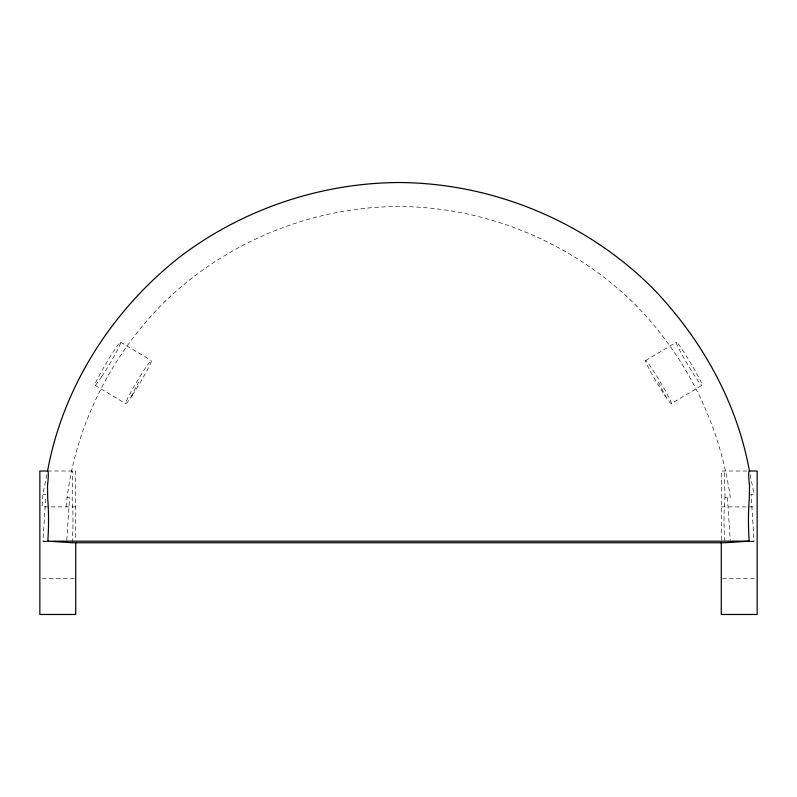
<?xml version="1.0" encoding="UTF-8"?>
<svg xmlns="http://www.w3.org/2000/svg" width="797" height="797" viewBox="0 0 797 797"><rect width="100%" height="100%" fill="white"/><g stroke="black" fill="none" stroke-linecap="round" stroke-linejoin="round"><path stroke-width="0.6" stroke-dasharray="3.98 2.99" d="M46.864 474.514L42.918 494.359L42.102 506.882L75.715 506.882M46.475 541.412L42.918 541.173L45.798 496.83M66.111 506.882C73.204 430.928 108.631 358.819 161.891 304.504C224.216 242.637 310.681 206.812 398.5 206.493C486.319 206.812 572.784 242.637 635.109 304.504C686.496 356.588 720.239 425.02 730.271 497.487L725.011 497.487L724.832 499.081A70.315 13.688 86.2 0 0 724.652 540.396M66.779 540.296L69.568 497.487L66.729 497.487M130.967 397.205L138.558 382.092M645.67 360.513L676.404 342.182M671.213 403.671A25.105 1.654 59.2 0 0 653.829 371.482A25.105 1.654 59.2 0 0 650.282 371.123A25.105 1.654 59.2 0 0 671.213 403.671L701.958 385.34A25.105 1.654 59.2 0 0 684.563 353.151A25.105 1.654 59.2 0 0 681.017 352.802A25.105 1.654 59.2 0 0 701.958 385.34M750.525 541.412L754.082 541.173L751.043 494.359L754.082 494.359L750.136 474.514M47.561 471.017L75.715 471.017L75.715 540.406M746.998 471.017L721.285 471.017L721.285 542.747M42.918 494.359L45.957 494.359M721.285 506.882L754.679 506.882M42.918 541.173L46.624 541.173M750.375 541.173L754.082 541.173M42.321 578.612L74.48 578.612M722.52 578.612L754.679 578.612M120.596 342.182L151.33 360.513M95.042 385.34L125.787 403.671M658.442 382.092L666.033 397.205M727.432 497.487L730.221 540.296M725.011 497.487L724.573 480.621A70.285 4.513 78.8 0 1 725.011 471.017M72.198 542.747A70.315 13.688 -86.2 0 0 72.168 499.071L72.427 480.621A70.285 4.513 -78.8 0 0 71.989 471.017M101.667 376.742A25.105 1.654 -59.2 0 0 120.755 342.341A25.105 1.654 -59.2 0 0 101.04 372.209A25.105 1.654 -59.2 0 0 101.667 376.742M132.402 395.063A25.105 1.654 -59.2 0 0 151.49 360.672A25.105 1.654 -59.2 0 0 131.774 390.54A25.105 1.654 -59.2 0 0 132.402 395.063"/><path stroke-width="1.2" d="M47.85 541.173L48.268 533.382A70.285 13.679 -86.2 0 0 47.73 499.081L47.481 485.841A70.315 4.513 -78.8 0 0 47.561 471.007C63.043 386.276 112.676 309.545 180.172 256.644C242.677 209.332 320.105 183.051 398.5 182.523C492.626 182.882 585.297 221.267 652.105 287.578C700.892 337.898 736.946 401.698 749.439 471.017A70.315 4.513 78.8 0 0 749.519 485.831L749.27 499.081A70.285 13.679 86.2 0 0 748.732 533.382L749.15 541.173L724.802 542.747L72.198 542.747L47.85 541.173L749.15 541.173M47.561 471.017L39.85 471.017L39.85 614.477L75.715 614.477L75.715 542.747M749.439 471.017L757.15 471.017L757.15 614.477L721.285 614.477L721.285 542.747"/></g></svg>
